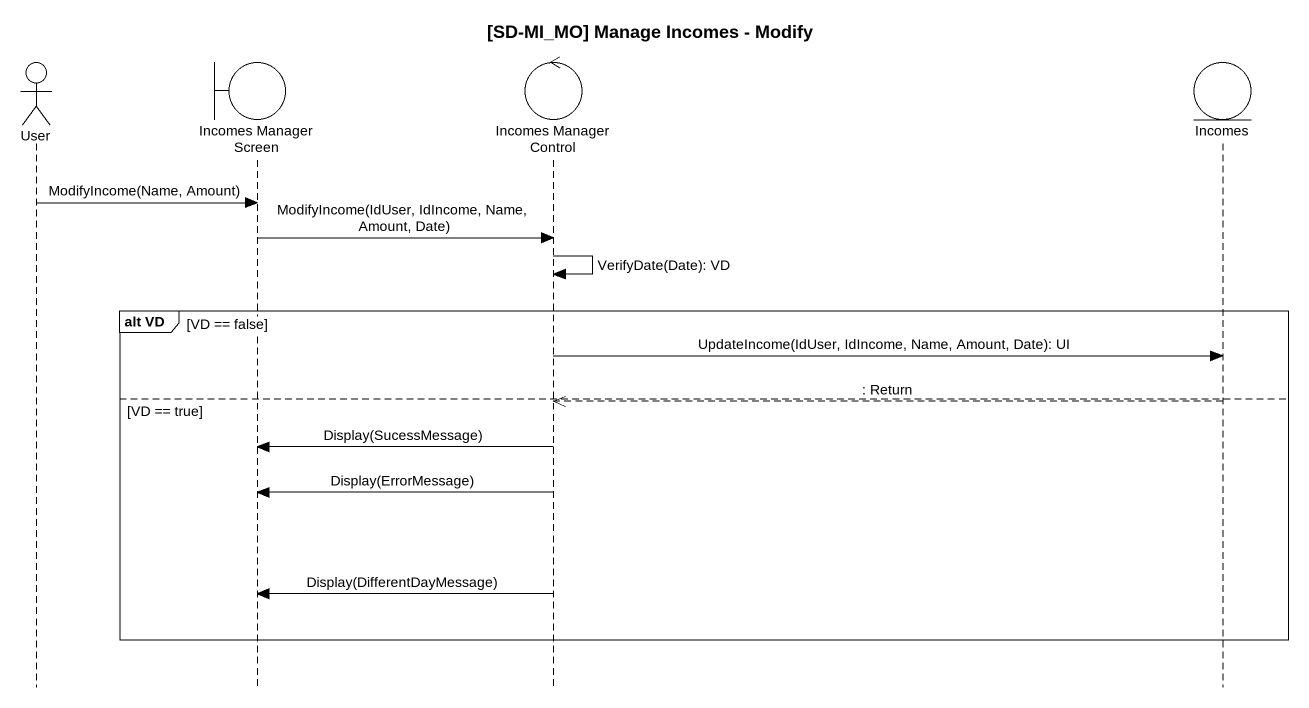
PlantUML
@startuml
title [SD-MI_MO] Manage Incomes - Modify
hide footbox
actor User
boundary "Incomes Manager Screen" as Incomes_Manager_Screen
control "Incomes Manager Control" as Incomes_Manager_Control
entity Incomes

User -> Incomes_Manager_Screen : ModifyIncome(Name, Amount)
Incomes_Manager_Screen -> Incomes_Manager_Control : ModifyIncome(IdUser, IdIncome, Name, Amount, Date)
Incomes_Manager_Control -> Incomes_Manager_Control : VerifyDate(Date): VD
group alt VD [VD == false]
  Incomes_Manager_Control -> Incomes : UpdateIncome(IdUser, IdIncome, Name, Amount, Date): UI
else VD == true
  Incomes -->> Incomes_Manager_Control : : Return
  Incomes_Manager_Control -> Incomes_Manager_Screen : Display(SucessMessage)
  Incomes_Manager_Control -> Incomes_Manager_Screen : Display(ErrorMessage)
  Incomes_Manager_Control -> Incomes_Manager_Screen : Display(DifferentDayMessage)
end
@enduml
